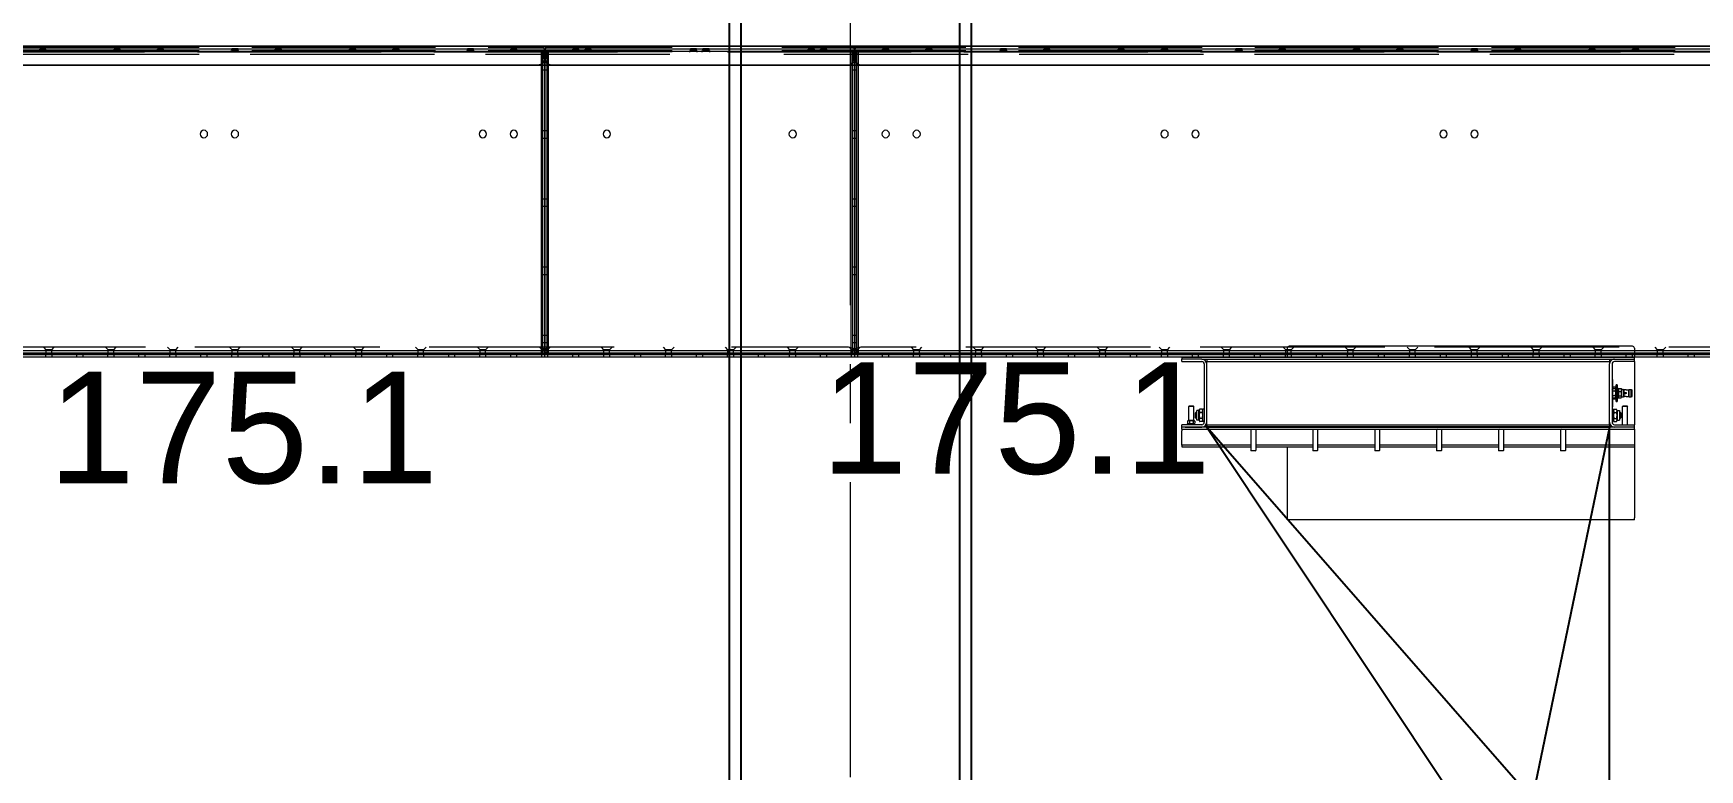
# Model space of a CAD drawing. Header units: millimetres. Extents: x 3220 to 226993, y 817 to 176024.
# Drawn here: x 81305 to 83993, y 42275 to 43464 of the extents above; entities that cross this region are included whole.
import ezdxf

# ---------------------------------------------------------------- set-up
doc = ezdxf.new("R2010")
doc.units = ezdxf.units.MM
doc.linetypes.add('AXES', pattern=[50.8, 31.75, -6.35, 6.35, -6.35])
doc.linetypes.add('DASHED', pattern=[15, 7, -8])
doc.layers.add('Axe', color=1, linetype='AXES', lineweight=9)
doc.layers.add('Repère', color=76, linetype='Continuous')
for name, color, linetype, lineweight, true_color in [('Sichtbare Kanten(DIN)', 7, 'Continuous', 50, 0x3f3f3f), ('Sichtbare tangentiale Kanten(DIN)', 7, 'Continuous', 50, 0x3f3f3f), ('Verdeckte Kanten(DIN)', 7, 'DASHED', 35, 0x3f3f3f), ('Verdeckte tangentiale Kanten(DIN)', 7, 'DASHED', 35, 0x3f3f3f)]:
    doc.layers.add(name, color=color, linetype=linetype, lineweight=lineweight, true_color=true_color)
doc.styles.get("Standard").update_dxf_attribs({"font": 'arial.ttf'})

# ---------------------------------------------------------------- blocks, each defined once
blk = doc.blocks.new('section 9-7')
for points in [[(6195, 26000), (6195, 21020), (5805, 21020), (5805, 26000)], [(5824, 21020), (5824, 26000), (6176, 26000), (6176, 21020)]]:
    blk.add_lwpolyline(points, close=True)
at = {"layer": 'Axe', "ltscale": 15}
blk.add_line((6000, -500), (6000, 33046.2), dxfattribs=at)
blk = doc.blocks.new('TKF 300 2000 F')
at = {"layer": 'Sichtbare Kanten(DIN)', "color": 5, "lineweight": 0}
for p, q in [((-2000, 495), (-2000, 492)), ((-2000, 495), (-1999, 495)), ((-2000, 492), (-1999, 492)), ((-1999, 491.9), (-2000, 491.9)), ((-2000, 7.1), (-2000, 491.9)), ((-1999, 497), (-1999, 502)), ((-1999, 502), (-1999, 502)), ((-1, 502), (-1999, 502)), ((-1999, 497), (-1999, 493.3)), ((-1999, 481.1), (-1999, 493.3)), ((-1, 502), (-1, 497)), ((-1, 502), (-1, 502)), ((-1, 493.3), (-1, 497)), ((-1, 495), (0, 495)), ((-1, 493.3), (-1, 481.1)), ((-1, 492), (0, 492)), ((-1, 491.9), (0, 491.9)), ((0, 495), (0, 492)), ((0, 491.9), (0, 7.1)), ((-1999, 481.1), (-1999, 480.9)), ((-1997, 7.1), (-1997, 474.9)), ((-11, 471.1), (-1989, 471.1)), ((-1989, 470.9), (-11, 470.9)), ((-3, 474.9), (-3, 7.1)), ((-1, 480.9), (-1, 481.1)), ((-1997, 7.1), (-2000, 7.1)), ((-2000, 7.1), (-2000, 7)), ((-2000, 4), (-2000, 7)), ((0, 7), (-2000, 7)), ((-2000, 4), (0, 4)), ((-2000, 0), (-2000, 4)), ((0, 4), (-2000, 4)), ((-1994, 10), (-1997, 10)), ((-1994, 10), (-1994, 7)), ((-6, 10), (-3, 10)), ((-6, 7), (-6, 10)), ((-3, 7.1), (0, 7.1)), ((0, 7), (0, 7.1)), ((0, 4), (0, 7)), ((0, 0), (0, 4)), ((-2000, 0), (0, 0))]:
    blk.add_line(p, q, dxfattribs=at)
for centre in [(-1900, 360), (-1450, 360), (-1000, 360), (-550, 360), (-100, 360)]:
    blk.add_circle(centre, 6, dxfattribs=at)
for centre in [(-1950, 497.6), (-1760, 497.6), (-1570, 497.6), (-1380, 497.6), (-1190, 497.6), (-1000, 497.6), (-810, 497.6), (-620, 497.6), (-430, 497.6), (-240, 497.6), (-50, 497.6)]:
    blk.add_ellipse(centre, major_axis=(-5, 0), ratio=0.026186, dxfattribs=at)
for centre, major_axis, start_param, end_param in [((-1989, 481.1), (-10, 0), 0, 1.570796), ((-1989, 480.9), (-10, 0), 0, 1.570796), ((-11, 481.1), (10, 0), 4.712389, 6.283185), ((-11, 480.9), (10, 0), 4.712389, 6.283185)]:
    blk.add_ellipse(centre, major_axis=major_axis, ratio=0.996195, start_param=start_param, end_param=end_param, dxfattribs=at)
at = {"layer": 'Sichtbare tangentiale Kanten(DIN)', "color": 5, "lineweight": 0}
for p, q in [((-1999, 502), (-1, 502)), ((-1999, 497), (-1, 497)), ((-1999, 493.3), (-1, 493.3)), ((-1994, 472.3), (-1994, 10)), ((-1989, 470.9), (-1989, 471.1)), ((-11, 471.1), (-11, 470.9)), ((-6, 10), (-6, 472.3)), ((-1994, 10), (-6, 10))]:
    blk.add_line(p, q, dxfattribs=at)
at = {"layer": 'Verdeckte Kanten(DIN)', "color": 5, "lineweight": 0, "ltscale": 0.571309}
for p, q in [((-2000, 489), (-1997, 489)), ((-1994, 495), (-1994, 492)), ((-1956, 492), (-1956, 495)), ((-1944, 492), (-1944, 495)), ((-1766, 492), (-1766, 495)), ((-1754, 492), (-1754, 495)), ((-1576, 492), (-1576, 495)), ((-1564, 492), (-1564, 495)), ((-1386, 492), (-1386, 495)), ((-1374, 492), (-1374, 495)), ((-1196, 492), (-1196, 495)), ((-1184, 492), (-1184, 495)), ((-1006, 492), (-1006, 495)), ((-994, 492), (-994, 495)), ((-816, 492), (-816, 495)), ((-804, 492), (-804, 495)), ((-626, 492), (-626, 495)), ((-614, 492), (-614, 495)), ((-436, 492), (-436, 495)), ((-424, 492), (-424, 495)), ((-246, 492), (-246, 495)), ((-234, 492), (-234, 495)), ((-56, 492), (-56, 495)), ((-44, 492), (-44, 495)), ((-6, 492), (-6, 495)), ((-3, 489), (0, 489)), ((-1997, 475.5), (-2000, 475.5)), ((-1997, 463.5), (-2000, 463.5)), ((0, 475.5), (-3, 475.5)), ((0, 463.5), (-3, 463.5)), ((-1997, 365.5), (-2000, 365.5)), ((-1997, 353.5), (-2000, 353.5)), ((0, 365.5), (-3, 365.5)), ((0, 353.5), (-3, 353.5)), ((-1997, 255.5), (-2000, 255.5)), ((-1997, 243.5), (-2000, 243.5)), ((0, 255.5), (-3, 255.5)), ((0, 243.5), (-3, 243.5)), ((-1997, 145.5), (-2000, 145.5)), ((0, 145.5), (-3, 145.5)), ((-1997, 133.5), (-2000, 133.5)), ((0, 133.5), (-3, 133.5)), ((-1997, 35.5), (-2000, 35.5)), ((0, 35.5), (-3, 35.5)), ((-1997, 23.5), (-2000, 23.5)), ((-1997, 10), (-2000, 10)), ((-1994, 7), (-1994, 4)), ((-1956, 7), (-1956, 4)), ((-1944, 7), (-1944, 4)), ((-1856, 7), (-1856, 4)), ((-1844, 7), (-1844, 4)), ((-1756, 7), (-1756, 4)), ((-1744, 7), (-1744, 4)), ((-1656, 7), (-1656, 4)), ((-1644, 7), (-1644, 4)), ((-1556, 7), (-1556, 4)), ((-1544, 7), (-1544, 4)), ((-1456, 7), (-1456, 4)), ((-1444, 7), (-1444, 4)), ((-1356, 7), (-1356, 4)), ((-1344, 7), (-1344, 4)), ((-1256, 7), (-1256, 4)), ((-1244, 7), (-1244, 4)), ((-1156, 7), (-1156, 4)), ((-1144, 7), (-1144, 4)), ((-1056, 7), (-1056, 4)), ((-1044, 7), (-1044, 4)), ((-956, 7), (-956, 4)), ((-944, 7), (-944, 4)), ((-856, 7), (-856, 4)), ((-844, 7), (-844, 4)), ((-756, 7), (-756, 4)), ((-744, 7), (-744, 4)), ((-656, 7), (-656, 4)), ((-644, 7), (-644, 4)), ((-556, 7), (-556, 4)), ((-544, 7), (-544, 4)), ((-456, 7), (-456, 4)), ((-444, 7), (-444, 4)), ((-356, 7), (-356, 4)), ((-344, 7), (-344, 4)), ((-256, 7), (-256, 4)), ((-244, 7), (-244, 4)), ((-156, 7), (-156, 4)), ((-144, 7), (-144, 4)), ((-56, 7), (-56, 4)), ((-44, 7), (-44, 4)), ((-6, 7), (-6, 4)), ((0, 23.5), (-3, 23.5)), ((0, 10), (-3, 10))]:
    blk.add_line(p, q, dxfattribs=at)
at = {"layer": 'Verdeckte Kanten(DIN)', "color": 5, "lineweight": 0, "ltscale": 25.437323}
for p, q in [((-1, 500), (-1999, 500)), ((-1999, 492), (-1, 492))]:
    blk.add_line(p, q, dxfattribs=at)
at = {"layer": 'Verdeckte Kanten(DIN)', "color": 5, "lineweight": 0, "ltscale": 0.380839}
for p, q in [((-1997, 491.9), (-1999, 491.9)), ((-3, 491.9), (-1, 491.9))]:
    blk.add_line(p, q, dxfattribs=at)
at = {"layer": 'Verdeckte Kanten(DIN)', "color": 5, "lineweight": 0, "ltscale": 3.233633}
for p, q in [((-1997, 474.9), (-1997, 491.9)), ((-3, 491.9), (-3, 474.9))]:
    blk.add_line(p, q, dxfattribs=at)
at = {"layer": 'Verdeckte Kanten(DIN)', "color": 5, "lineweight": 0, "ltscale": 0.897467}
for p, q in [((-1994, 489), (-1997, 489)), ((-1994, 492), (-1994, 489)), ((-6, 489), (-6, 492)), ((-6, 489), (-3, 489))]:
    blk.add_line(p, q, dxfattribs=at)
at = {"layer": 'Verdeckte Kanten(DIN)', "color": 5, "lineweight": 0, "ltscale": 0.38097}
for p, q in [((-1955, 495.6), (-1955, 497.6)), ((-1945, 495.6), (-1945, 497.6)), ((-1765, 495.6), (-1765, 497.6)), ((-1755, 495.6), (-1755, 497.6)), ((-1575, 495.6), (-1575, 497.6)), ((-1565, 495.6), (-1565, 497.6)), ((-1385, 495.6), (-1385, 497.6)), ((-1375, 495.6), (-1375, 497.6)), ((-1195, 495.6), (-1195, 497.6)), ((-1185, 495.6), (-1185, 497.6)), ((-1005, 495.6), (-1005, 497.6)), ((-995, 495.6), (-995, 497.6)), ((-815, 495.6), (-815, 497.6)), ((-805, 495.6), (-805, 497.6)), ((-625, 495.6), (-625, 497.6)), ((-615, 495.6), (-615, 497.6)), ((-435, 495.6), (-435, 497.6)), ((-425, 495.6), (-425, 497.6)), ((-245, 495.6), (-245, 497.6)), ((-235, 495.6), (-235, 497.6)), ((-55, 495.6), (-55, 497.6)), ((-45, 495.6), (-45, 497.6))]:
    blk.add_line(p, q, dxfattribs=at)
at = {"layer": 'Verdeckte Kanten(DIN)', "color": 5, "lineweight": 0, "ltscale": 1.971787}
for p, q in [((-2000, 13.3), (-1990, 16)), ((-10, 16), (0, 13.3))]:
    blk.add_line(p, q, dxfattribs=at)
at = {"layer": 'Verdeckte Kanten(DIN)', "color": 5, "lineweight": 0, "ltscale": 25.208158}
blk.add_line((-1990, 16), (-10, 16), dxfattribs=at)
at = {"layer": 'Verdeckte Kanten(DIN)', "color": 5, "lineweight": 0, "ltscale": 0.761779}
for p, q in [((-1955, 0), (-1955, 4)), ((-1945, 0), (-1945, 4)), ((-1905, 0), (-1905, 4)), ((-1895, 0), (-1895, 4)), ((-1855, 0), (-1855, 4)), ((-1845, 0), (-1845, 4)), ((-1755, 0), (-1755, 4)), ((-1745, 0), (-1745, 4)), ((-1705, 0), (-1705, 4)), ((-1695, 0), (-1695, 4)), ((-1655, 0), (-1655, 4)), ((-1645, 0), (-1645, 4)), ((-1555, 0), (-1555, 4)), ((-1545, 0), (-1545, 4)), ((-1505, 0), (-1505, 4)), ((-1495, 0), (-1495, 4)), ((-1455, 0), (-1455, 4)), ((-1445, 0), (-1445, 4)), ((-1355, 0), (-1355, 4)), ((-1345, 0), (-1345, 4)), ((-1305, 0), (-1305, 4)), ((-1295, 0), (-1295, 4)), ((-1255, 0), (-1255, 4)), ((-1245, 0), (-1245, 4)), ((-1155, 0), (-1155, 4)), ((-1145, 0), (-1145, 4)), ((-1105, 0), (-1105, 4)), ((-1095, 0), (-1095, 4)), ((-1055, 0), (-1055, 4)), ((-1045, 0), (-1045, 4)), ((-955, 0), (-955, 4)), ((-945, 0), (-945, 4)), ((-905, 0), (-905, 4)), ((-895, 0), (-895, 4)), ((-855, 0), (-855, 4)), ((-845, 0), (-845, 4)), ((-755, 0), (-755, 4)), ((-745, 0), (-745, 4)), ((-705, 0), (-705, 4)), ((-695, 0), (-695, 4)), ((-655, 0), (-655, 4)), ((-645, 0), (-645, 4)), ((-555, 0), (-555, 4)), ((-545, 0), (-545, 4)), ((-505, 0), (-505, 4)), ((-495, 0), (-495, 4)), ((-455, 0), (-455, 4)), ((-445, 0), (-445, 4)), ((-355, 0), (-355, 4)), ((-345, 0), (-345, 4)), ((-305, 0), (-305, 4)), ((-295, 0), (-295, 4)), ((-255, 0), (-255, 4)), ((-245, 0), (-245, 4)), ((-155, 0), (-155, 4)), ((-145, 0), (-145, 4)), ((-105, 0), (-105, 4)), ((-95, 0), (-95, 4)), ((-55, 0), (-55, 4)), ((-45, 0), (-45, 4))]:
    blk.add_line(p, q, dxfattribs=at)
at = {"layer": 'Verdeckte Kanten(DIN)', "color": 5, "lineweight": 0, "ltscale": 1.104296}
for p, q in [((-1904.5, 11.9), (-1908.6, 16)), ((-1895.5, 11.9), (-1891.4, 16)), ((-1704.5, 11.9), (-1708.6, 16)), ((-1695.5, 11.9), (-1691.4, 16)), ((-1504.5, 11.9), (-1508.6, 16)), ((-1495.5, 11.9), (-1491.4, 16)), ((-1304.5, 11.9), (-1308.6, 16)), ((-1295.5, 11.9), (-1291.4, 16)), ((-1104.5, 11.9), (-1108.6, 16)), ((-1095.5, 11.9), (-1091.4, 16)), ((-904.5, 11.9), (-908.6, 16)), ((-895.5, 11.9), (-891.4, 16)), ((-704.5, 11.9), (-708.6, 16)), ((-695.5, 11.9), (-691.4, 16)), ((-504.5, 11.9), (-508.6, 16)), ((-495.5, 11.9), (-491.4, 16)), ((-304.5, 11.9), (-308.6, 16)), ((-295.5, 11.9), (-291.4, 16)), ((-104.5, 11.9), (-108.6, 16)), ((-95.5, 11.9), (-91.4, 16))]:
    blk.add_line(p, q, dxfattribs=at)
at = {"layer": 'Verdeckte Kanten(DIN)', "color": 5, "lineweight": 0, "ltscale": 2.692601}
for p, q in [((-1904.5, 11.9), (-1895.5, 11.9)), ((-1704.5, 11.9), (-1695.5, 11.9)), ((-1504.5, 11.9), (-1495.5, 11.9)), ((-1304.5, 11.9), (-1295.5, 11.9)), ((-1104.5, 11.9), (-1095.5, 11.9)), ((-904.5, 11.9), (-895.5, 11.9)), ((-704.5, 11.9), (-695.5, 11.9)), ((-504.5, 11.9), (-495.5, 11.9)), ((-304.5, 11.9), (-295.5, 11.9)), ((-104.5, 11.9), (-95.5, 11.9))]:
    blk.add_line(p, q, dxfattribs=at)
at = {"layer": 'Verdeckte Kanten(DIN)', "color": 5, "lineweight": 0, "ltscale": 1.50461}
for p, q in [((-1904.5, 4), (-1904.5, 11.9)), ((-1895.5, 4), (-1895.5, 11.9)), ((-1704.5, 4), (-1704.5, 11.9)), ((-1695.5, 4), (-1695.5, 11.9)), ((-1504.5, 4), (-1504.5, 11.9)), ((-1495.5, 4), (-1495.5, 11.9)), ((-1304.5, 4), (-1304.5, 11.9)), ((-1295.5, 4), (-1295.5, 11.9)), ((-1104.5, 4), (-1104.5, 11.9)), ((-1095.5, 4), (-1095.5, 11.9)), ((-904.5, 4), (-904.5, 11.9)), ((-895.5, 4), (-895.5, 11.9)), ((-704.5, 4), (-704.5, 11.9)), ((-695.5, 4), (-695.5, 11.9)), ((-504.5, 4), (-504.5, 11.9)), ((-495.5, 4), (-495.5, 11.9)), ((-304.5, 4), (-304.5, 11.9)), ((-295.5, 4), (-295.5, 11.9)), ((-104.5, 4), (-104.5, 11.9)), ((-95.5, 4), (-95.5, 11.9))]:
    blk.add_line(p, q, dxfattribs=at)
at = {"layer": 'Verdeckte Kanten(DIN)', "color": 5, "lineweight": 0, "ltscale": 5.984706}
for centre in [(-1950, 495.6), (-1760, 495.6), (-1570, 495.6), (-1380, 495.6), (-1190, 495.6), (-1000, 495.6), (-810, 495.6), (-620, 495.6), (-430, 495.6), (-240, 495.6), (-50, 495.6)]:
    blk.add_ellipse(centre, major_axis=(5, 0), ratio=0.026186, dxfattribs=at)
at = {"layer": 'Verdeckte tangentiale Kanten(DIN)', "color": 5, "lineweight": 0, "ltscale": 25.437323}
for p, q in [((-1, 500), (-1999, 500)), ((-1, 495), (-1999, 495)), ((-1, 493.2), (-1999, 493.2))]:
    blk.add_line(p, q, dxfattribs=at)
at = {"layer": 'Verdeckte tangentiale Kanten(DIN)', "color": 5, "lineweight": 0, "ltscale": 3.18604}
for p, q in [((-1994, 489), (-1994, 472.3)), ((-6, 472.3), (-6, 489))]:
    blk.add_line(p, q, dxfattribs=at)
at = {"layer": 'Verdeckte tangentiale Kanten(DIN)', "color": 5, "lineweight": 0, "ltscale": 25.310009}
blk.add_line((-6, 489), (-1994, 489), dxfattribs=at)
blk = doc.blocks.new('175')
for p in [(-5022, -502), (-3022, -502)]:
    blk.add_blockref('TKF 300 2000 F', p)
blk = doc.blocks.new('300x650 for TKF 300 R')
at = {"layer": 'Sichtbare Kanten(DIN)', "color": 6, "lineweight": 0}
for p, q in [((-365, 146.5), (195, 146.5)), ((-365, 146.5), (-365, 143.5)), ((-365, 29), (-365, 143.5)), ((195, 146.5), (195, 143.5)), ((195, 29), (195, 143.5)), ((-365, 26), (-365, 29)), ((-254, 29), (-365, 29)), ((-253.2, 35.2), (-254, 34.5)), ((-246, 34.5), (-254, 34.5)), ((-254, 1), (-254, 34.5)), ((-253.2, 35.2), (-246.8, 35.2)), ((-246.8, 35.2), (-246, 34.5)), ((-246, 1), (-246, 34.5)), ((-154, 29), (-246, 29)), ((-153.2, 35.2), (-154, 34.5)), ((-146, 34.5), (-154, 34.5)), ((-154, 1), (-154, 34.5)), ((-153.2, 35.2), (-146.8, 35.2)), ((-146.8, 35.2), (-146, 34.5)), ((-146, 1), (-146, 34.5)), ((-54, 29), (-146, 29)), ((-53.2, 35.2), (-54, 34.5)), ((-46, 34.5), (-54, 34.5)), ((-54, 1), (-54, 34.5)), ((-53.2, 35.2), (-46.8, 35.2)), ((-46.8, 35.2), (-46, 34.5)), ((-46, 1), (-46, 34.5)), ((46, 29), (-46, 29)), ((46.8, 35.2), (46, 34.5)), ((54, 34.5), (46, 34.5)), ((46, 1), (46, 34.5)), ((46.8, 35.2), (53.2, 35.2)), ((53.2, 35.2), (54, 34.5)), ((54, 1), (54, 34.5)), ((146, 29), (54, 29)), ((146.8, 35.2), (146, 34.5)), ((154, 34.5), (146, 34.5)), ((146, 1), (146, 34.5)), ((146.8, 35.2), (153.2, 35.2)), ((153.2, 35.2), (154, 34.5)), ((154, 1), (154, 34.5)), ((246, 29), (154, 29)), ((246.8, 35.2), (246, 34.5)), ((254, 34.5), (246, 34.5)), ((246, 1), (246, 34.5)), ((246.8, 35.2), (253.2, 35.2)), ((253.2, 35.2), (254, 34.5)), ((254, 1), (254, 34.5)), ((365, 29), (254, 29)), ((365, 26), (365, 29)), ((-365, 3), (-365, 26)), ((-365, 26), (-254, 26)), ((-365, 0), (-365, 3)), ((-365, 0), (-365, -3)), ((365, 0), (-365, 0)), ((-254, 1), (-246, 1)), ((-253.2, 0.2), (-254, 1)), ((-246.8, 0.2), (-253.2, 0.2)), ((-246.8, 0.2), (-246, 1)), ((-246, 26), (-154, 26)), ((-154, 1), (-146, 1)), ((-153.2, 0.2), (-154, 1)), ((-146.8, 0.2), (-153.2, 0.2)), ((-146.8, 0.2), (-146, 1)), ((-146, 26), (-54, 26)), ((-54, 1), (-46, 1)), ((-53.2, 0.2), (-54, 1)), ((-46.8, 0.2), (-53.2, 0.2)), ((-46.8, 0.2), (-46, 1)), ((-46, 26), (46, 26)), ((46, 1), (54, 1)), ((46.8, 0.2), (46, 1)), ((53.2, 0.2), (46.8, 0.2)), ((53.2, 0.2), (54, 1)), ((54, 26), (146, 26)), ((146, 1), (154, 1)), ((146.8, 0.2), (146, 1)), ((153.2, 0.2), (146.8, 0.2)), ((153.2, 0.2), (154, 1)), ((154, 26), (246, 26)), ((246, 1), (254, 1)), ((246.8, 0.2), (246, 1)), ((253.2, 0.2), (246.8, 0.2)), ((253.2, 0.2), (254, 1)), ((254, 26), (365, 26)), ((365, 26), (365, 3)), ((365, 0), (365, 3)), ((365, 0), (365, -3)), ((-365, -3), (-365, -7)), ((-365, -3), (365, -3)), ((-360, -7), (-365, -7)), ((-365, -109), (-365, -7)), ((-360, -3), (-333, -3)), ((-333, -7), (-360, -7)), ((-354, -7), (-354, -36.5)), ((-346, -7), (-346, -36.5)), ((-343, -17.9), (-342.1, -17)), ((-343, -26.1), (-343, -17.9)), ((-343, -26.1), (-342.1, -27)), ((-342.1, -17), (-342.1, -27)), ((-341, -17), (-342.1, -17)), ((-341, -29.8), (-341, -14.2)), ((-337.5, -14.2), (-341, -14.2)), ((-337.5, -14.2), (-336.3, -12.2)), ((-337.5, -29.8), (-337.5, -14.2)), ((-332.2, -12.2), (-336.3, -12.2)), ((-332.2, -17.1), (-336.3, -17.1)), ((-331, -14.2), (-332.2, -12.2)), ((-331, -32), (-331, -12)), ((-329, -12), (-331, -12)), ((-329, -105), (-329, -11)), ((-327.7, -5), (-325, -5)), ((-325, -7), (-325, -3)), ((325, -3), (-325, -3)), ((325, -7), (-325, -7)), ((-325, -7), (-325, -11)), ((-325, -11), (-325, -105)), ((325, -7), (325, -3)), ((325, -5), (327.7, -5)), ((325, -7), (325, -11)), ((325, -11), (325, -105)), ((329, -105), (329, -11)), ((329, -12), (331, -12)), ((331, -12), (331, -32)), ((331, -14.2), (332.2, -12.2)), ((332.2, -12.2), (336.3, -12.2)), ((332.2, -17.1), (336.3, -17.1)), ((360, -3), (333, -3)), ((333, -7), (360, -7)), ((337.5, -14.2), (336.3, -12.2)), ((337.5, -14.2), (337.5, -29.8)), ((337.5, -14.2), (341, -14.2)), ((341, -14.2), (341, -29.8)), ((341, -17), (342.1, -17)), ((342.1, -27), (342.1, -17)), ((343, -17.9), (342.1, -17)), ((343, -26.1), (342.1, -27)), ((343, -17.9), (343, -26.1)), ((344, -7), (344, -8.6)), ((356, -8.6), (344, -8.6)), ((345.6, -8.6), (344.2, -9.4)), ((344.2, -12.8), (344.2, -9.4)), ((345.6, -13.6), (344.2, -12.8)), ((345.6, -13.6), (354.4, -13.6)), ((346, -13.6), (346, -36.5)), ((347.1, -12.8), (347.1, -9.4)), ((352.9, -12.8), (352.9, -9.4)), ((354, -13.6), (354, -36.5)), ((354.4, -8.6), (355.8, -9.4)), ((354.4, -13.6), (355.8, -12.8)), ((355.8, -12.8), (355.8, -9.4)), ((356, -7), (356, -8.6)), ((360, -7), (365, -7)), ((365, -3), (365, -7)), ((-361.5, -52.7), (-361.5, -63.3)), ((-360.5, -52.7), (-361.5, -52.7)), ((-360.5, -52.6), (-359.9, -52)), ((-360.5, -52.6), (-360.5, -63.4)), ((-359.9, -52), (-359.9, -64)), ((-356.6, -52), (-359.9, -52)), ((-356.6, -52), (-356.6, -64)), ((-356, -52.6), (-356.6, -52)), ((-356, -52.6), (-356, -63.4)), ((-351.7, -52.7), (-356, -52.7)), ((-354, -36.5), (-346, -36.5)), ((-353.2, -37.2), (-354, -36.5)), ((-346.8, -37.2), (-353.2, -37.2)), ((-348.5, -52.7), (-349.2, -52.7)), ((-348.5, -52.7), (-347.7, -52)), ((-348.5, -52.7), (-348.5, -63.2)), ((-347.7, -52), (-347.7, -64)), ((-344.4, -52), (-347.7, -52)), ((-346.8, -37.2), (-346, -36.5)), ((-344.4, -51.5), (-344.1, -51)), ((-344.4, -51.5), (-344.4, -52)), ((-344.4, -52), (-344.4, -57.1)), ((-339.7, -50.6), (-343.8, -50.6)), ((-339.7, -53.4), (-343.8, -53.4)), ((-341, -27), (-342.1, -27)), ((-337.5, -29.8), (-341, -29.8)), ((-339.7, -50.6), (-339.7, -53.4)), ((-339.1, -52), (-339.7, -52)), ((-339.7, -52.3), (-339.1, -52.3)), ((-339.7, -53.4), (-339.7, -60.8)), ((-339.1, -66), (-339.1, -50)), ((-337.5, -50), (-339.1, -50)), ((-337.5, -29.8), (-336.3, -31.8)), ((-337.5, -49.5), (-337.5, -44.5)), ((-335.5, -44.5), (-337.5, -44.5)), ((-337.5, -49.5), (-337.5, -66.5)), ((-332.2, -26.9), (-336.3, -26.9)), ((-332.2, -31.8), (-336.3, -31.8)), ((-335.5, -44.5), (-335.5, -49.5)), ((-335.5, -49.5), (-335.5, -66.5)), ((-335.5, -52.3), (-334.4, -50.5)), ((-335.3, -52), (-335.5, -52)), ((-334.5, -49.5), (-334.1, -48.2)), ((-334.5, -50.6), (-334.5, -49.5)), ((-330.1, -50.5), (-334.4, -50.5)), ((-334.1, -48.2), (-330.9, -48.2)), ((-331, -29.8), (-332.2, -31.8)), ((-329, -32), (-331, -32)), ((-330.5, -49.5), (-330.9, -48.2)), ((-330.5, -36), (-330.5, -50.5)), ((-329, -36), (-330.5, -36)), ((-329, -52.3), (-330.1, -50.5)), ((329, -32), (331, -32)), ((331, -29.8), (332.2, -31.8)), ((332.2, -26.9), (336.3, -26.9)), ((332.2, -31.8), (336.3, -31.8)), ((337.5, -29.8), (336.3, -31.8)), ((337.5, -29.8), (341, -29.8)), ((341, -27), (342.1, -27)), ((346, -36.5), (354, -36.5)), ((346.8, -37.2), (346, -36.5)), ((353.2, -37.2), (346.8, -37.2)), ((353.2, -37.2), (354, -36.5)), ((-360.5, -63.3), (-361.5, -63.3)), ((-360.5, -63.4), (-359.9, -64)), ((-356.6, -64), (-359.9, -64)), ((-356, -63.4), (-356.6, -64)), ((-351.7, -63.2), (-356, -63.2)), ((-348.5, -63.2), (-349.2, -63.2)), ((-348.5, -63.2), (-347.7, -64)), ((-344.4, -64), (-347.7, -64)), ((-344.4, -57.1), (-344.4, -63.1)), ((-344.4, -63.1), (-344.4, -64.5)), ((-344.4, -64.5), (-344.1, -65)), ((-339.7, -60.8), (-343.8, -60.8)), ((-339.7, -65.4), (-343.8, -65.4)), ((-339.7, -60.8), (-339.7, -65.4)), ((-339.7, -63.7), (-339.1, -63.7)), ((-339.1, -64), (-339.7, -64)), ((-337.5, -66), (-339.1, -66)), ((-337.5, -71.5), (-337.5, -66.5)), ((-337.5, -71.5), (-335.5, -71.5)), ((-335.5, -63.6), (-334.4, -65.5)), ((-335.3, -64), (-335.5, -64)), ((-335.5, -66.5), (-335.5, -71.5)), ((-334.5, -66.5), (-334.5, -65.4)), ((-334.5, -66.5), (-334.1, -67.8)), ((-330.1, -54.2), (-334.4, -54.2)), ((-330.1, -61.8), (-334.4, -61.8)), ((-330.1, -65.5), (-334.4, -65.5)), ((-334.1, -67.8), (-330.9, -67.8)), ((-330.5, -66.5), (-330.9, -67.8)), ((-330.5, -65.5), (-330.5, -80)), ((-329, -80), (-330.5, -80)), ((-329, -63.6), (-330.1, -65.5)), ((-325, -109), (-325, -105)), ((325, -105), (325, -109)), ((-365, -109), (-360, -109)), ((-365, -109), (-365, -113)), ((-360, -113), (-365, -113)), ((-365, -113), (-365, -116)), ((-360, -116), (-365, -116)), ((-365, -130.5), (-365, -116)), ((-362, -133.5), (192, -133.5)), ((-360, -109), (-333, -109)), ((-333, -113), (-360, -113)), ((360, -116), (-360, -116)), ((-325, -113), (-333, -113)), ((-325, -113), (-325, -109)), ((325, -109), (-325, -109)), ((325, -113), (-325, -113)), ((195, -130.5), (195, -116)), ((325, -113), (325, -109)), ((333, -113), (325, -113)), ((360, -109), (333, -109)), ((333, -113), (360, -113)), ((365, -109), (360, -109)), ((360, -113), (365, -113)), ((365, -116), (360, -116)), ((365, -109), (365, -113)), ((365, -116), (365, -113))]:
    blk.add_line(p, q, dxfattribs=at)
for centre, radius, start, end in [((-333, -11), 8, 0, 90), ((-333, -11), 4, 0, 90), ((333, -11), 8, 90, 180), ((333, -11), 4, 90, 180), ((-333, -105), 8, 270, 0), ((-333, -105), 4, 270, 0), ((333, -105), 8, 180, 270), ((333, -105), 4, 180, 270), ((-362, -130.5), 3, 180, 270), ((192, -130.5), 3, 270, 0)]:
    blk.add_arc(centre, radius, start, end, dxfattribs=at)
for points, weights in [([(-336.3, -12.2), (-337.8, -14.6), (-336.3, -17.1)], [1, 1.15470053838, 1]), ([(-336.3, -17.1), (-337.8, -22), (-336.3, -26.9)], [1, 1.15470053838, 1]), ([(-332.2, -17.1), (-330.7, -14.6), (-332.2, -12.2)], [1, 1.15470053838, 1]), ([(-332.2, -26.9), (-330.7, -22), (-332.2, -17.1)], [1, 1.15470053838, 1]), ([(332.2, -12.2), (330.7, -14.6), (332.2, -17.1)], [1, 1.15470053838, 1]), ([(332.2, -17.1), (330.7, -22), (332.2, -26.9)], [1, 1.15470053838, 1]), ([(336.3, -17.1), (337.8, -14.6), (336.3, -12.2)], [1, 1.15470053838, 1]), ([(336.3, -26.9), (337.8, -22), (336.3, -17.1)], [1, 1.15470053838, 1]), ([(347.1, -9.4), (345.7, -8.6), (344.2, -9.4)], [1, 1.15470053838, 1]), ([(344.2, -12.8), (345.7, -13.6), (347.1, -12.8)], [1, 1.15470053838, 1]), ([(352.9, -9.4), (350, -8.6), (347.1, -9.4)], [1, 1.15470053838, 1]), ([(347.1, -12.8), (350, -13.6), (352.9, -12.8)], [1, 1.15470053838, 1]), ([(355.8, -9.4), (354.3, -8.6), (352.9, -9.4)], [1, 1.15470053838, 1]), ([(352.9, -12.8), (354.3, -13.6), (355.8, -12.8)], [1, 1.15470053838, 1]), ([(-343.8, -50.6), (-344.4, -51.3), (-344.4, -52)], [1, 1.0379548493, 1]), ([(-344.4, -52), (-344.4, -52.6), (-343.8, -53.4)], [1, 1.0379548493, 1]), ([(-343.8, -53.4), (-344.4, -55.4), (-344.4, -57.1)], [1, 1.0379548493, 1]), ([(-336.3, -26.9), (-337.8, -29.4), (-336.3, -31.8)], [1, 1.15470053838, 1]), ([(-334.4, -50.5), (-335.5, -52.4), (-334.4, -54.2)], [1, 1.15470053838, 1]), ([(-334.5, -50.6), (-334.5, -49.5), (-334.1, -48.2)], [1.00080034477, 1.0457013097, 1.01550081983]), ([(-332.2, -31.8), (-330.7, -29.4), (-332.2, -26.9)], [1, 1.15470053838, 1]), ([(-330.9, -48.2), (-330.5, -49.4), (-330.5, -50.5)], [1.01550081983, 1.04411788199, 1.00530225668]), ([(-330.1, -54.2), (-329, -52.4), (-330.1, -50.5)], [1, 1.15470053838, 1]), ([(332.2, -26.9), (330.7, -29.4), (332.2, -31.8)], [1, 1.15470053838, 1]), ([(336.3, -31.8), (337.8, -29.4), (336.3, -26.9)], [1, 1.15470053838, 1]), ([(-344.4, -57.1), (-344.4, -58.8), (-343.8, -60.8)], [1, 1.0379548493, 1]), ([(-343.8, -60.8), (-344.4, -62), (-344.4, -63.1)], [1, 1.0379548493, 1]), ([(-344.4, -63.1), (-344.4, -64.2), (-343.8, -65.4)], [1, 1.0379548493, 1]), ([(-343.8, -65.4), (-344, -65.2), (-344.1, -65)], [1, 1.01070966259, 1.0153754665]), ([(-334.4, -54.2), (-335.5, -58), (-334.4, -61.8)], [1, 1.15470053838, 1]), ([(-334.4, -61.8), (-335.5, -63.6), (-334.4, -65.5)], [1, 1.15470053838, 1]), ([(-334.1, -67.8), (-334.5, -66.5), (-334.5, -65.4)], [1.01550081983, 1.0457013097, 1.00080034477]), ([(-330.5, -65.5), (-330.5, -66.6), (-330.9, -67.8)], [1.00530225668, 1.04411788199, 1.01550081983]), ([(-330.1, -61.8), (-329, -58), (-330.1, -54.2)], [1, 1.15470053838, 1]), ([(-330.1, -65.5), (-329, -63.6), (-330.1, -61.8)], [1, 1.15470053838, 1])]:
    blk.add_rational_spline(points, weights, degree=2, dxfattribs=at)
for points, knots in [([(-349.2, -52.7), (-349.2, -52.7), (-349.3, -52.8), (-349.4, -52.8), (-349.5, -52.8), (-349.7, -52.8), (-349.9, -52.9), (-350.2, -52.9), (-350.3, -52.9), (-350.5, -52.9), (-350.7, -52.9), (-350.8, -52.9), (-351.1, -52.9), (-351.3, -52.8), (-351.5, -52.8), (-351.6, -52.8), (-351.7, -52.8), (-351.7, -52.7), (-351.7, -52.7)], [5.673838, 5.673838, 5.673838, 5.673838, 6.14663, 6.14663, 6.619423, 6.619423, 7.09227, 7.09227, 7.565117, 7.565117, 7.565117, 8.037964, 8.037964, 8.510811, 8.510811, 8.983603, 8.983603, 9.456396, 9.456396, 9.456396, 9.456396]), ([(-351.7, -58), (-351.7, -57.8), (-351.7, -57.7), (-351.6, -57.4), (-351.5, -57.2), (-351.3, -57), (-351.1, -56.9), (-350.8, -56.8), (-350.7, -56.7), (-350.3, -56.7), (-350.2, -56.8), (-349.9, -56.9), (-349.7, -57), (-349.5, -57.2), (-349.4, -57.4), (-349.3, -57.7), (-349.2, -57.8), (-349.2, -58)], [1.891279, 1.891279, 1.891279, 1.891279, 2.364072, 2.364072, 2.836865, 2.836865, 3.309712, 3.309712, 3.782558, 3.782558, 4.255405, 4.255405, 4.728252, 4.728252, 5.201045, 5.201045, 5.673838, 5.673838, 5.673838, 5.673838]), ([(-349.2, -58), (-349.2, -58.2), (-349.3, -58.3), (-349.4, -58.6), (-349.5, -58.8), (-349.7, -59), (-349.9, -59.1), (-350.2, -59.2), (-350.3, -59.2), (-350.5, -59.2), (-350.7, -59.2), (-350.8, -59.2), (-351.1, -59.1), (-351.3, -59), (-351.5, -58.8), (-351.6, -58.6), (-351.7, -58.3), (-351.7, -58.2), (-351.7, -58)], [5.673838, 5.673838, 5.673838, 5.673838, 6.14663, 6.14663, 6.619423, 6.619423, 7.09227, 7.09227, 7.565117, 7.565117, 7.565117, 8.037964, 8.037964, 8.510811, 8.510811, 8.983603, 8.983603, 9.456396, 9.456396, 9.456396, 9.456396]), ([(-351.7, -63.2), (-351.7, -63.2), (-351.7, -63.2), (-351.6, -63.2), (-351.5, -63.2), (-351.3, -63.2), (-351.1, -63.1), (-350.8, -63.1), (-350.7, -63.1), (-350.3, -63.1), (-350.2, -63.1), (-349.9, -63.1), (-349.7, -63.2), (-349.5, -63.2), (-349.4, -63.2), (-349.3, -63.2), (-349.2, -63.2), (-349.2, -63.2)], [1.891279, 1.891279, 1.891279, 1.891279, 2.364072, 2.364072, 2.836865, 2.836865, 3.309712, 3.309712, 3.782558, 3.782558, 4.255405, 4.255405, 4.728252, 4.728252, 5.201045, 5.201045, 5.673838, 5.673838, 5.673838, 5.673838])]:
    blk.add_open_spline(points, degree=3, knots=knots, dxfattribs=at)
blk = doc.blocks.new('126.1')
at = {"lineweight": 0, "rotation": 180}
blk.add_blockref('300x650 for TKF 300 R', (0, -116), dxfattribs=at)
blk = doc.blocks.new('154.1 L')
blk.add_blockref('126.1', (367.2, -4.8, 0))
blk = doc.blocks.new('175.1 L')
blk.add_blockref('154.1 L', (-2.2, 4.8, 0))
blk = doc.blocks.new('174')
at = {"layer": 'Sichtbare Kanten(DIN)', "color": 30, "lineweight": 0}
for p, q in [((-5023, 0), (-7021, 0)), ((-5023, 0), (-5023, -5)), ((-5023, 0), (-5023, 0)), ((-5021, -5), (-5021, 0)), ((-5021, 0), (-5021, 0)), ((-3023, 0), (-5021, 0)), ((-5023, -8.7), (-5023, -5)), ((-5023, -7), (-5022, -7)), ((-5023, -8.7), (-5023, -21)), ((-5023, -10), (-5022, -10)), ((-5023, -10.1), (-5022, -10.1)), ((-5023, -21.1), (-5023, -21)), ((-5022, -7), (-5022, -10)), ((-5022, -7), (-5022, -10)), ((-5022, -7), (-5021, -7)), ((-5022, -10), (-5021, -10)), ((-5022, -10.1), (-5022, -494.9)), ((-5021, -10.1), (-5022, -10.1)), ((-5022, -494.9), (-5022, -10.1)), ((-5021, -5), (-5021, -8.7)), ((-5021, -21), (-5021, -8.7)), ((-5021, -21), (-5021, -21.1)), ((-5033, -30.9), (-7011, -30.9)), ((-7011, -31.1), (-5033, -31.1)), ((-5025, -27.1), (-5025, -494.9)), ((-5019, -494.9), (-5019, -27.1)), ((-3033, -30.9), (-5011, -30.9)), ((-5011, -31.1), (-3033, -31.1)), ((-5022, -495), (-7022, -495)), ((-7022, -498), (-5022, -498)), ((-5022, -498), (-7022, -498)), ((-7022, -502), (-5022, -502)), ((-5028, -492), (-5025, -492)), ((-5028, -495), (-5028, -492)), ((-5025, -494.9), (-5022, -494.9)), ((-5022, -495), (-5022, -494.9)), ((-5019, -494.9), (-5022, -494.9)), ((-5022, -494.9), (-5022, -495)), ((-5022, -498), (-5022, -495)), ((-5022, -498), (-5022, -495)), ((-3022, -495), (-5022, -495)), ((-5022, -502), (-5022, -498)), ((-5022, -498), (-3022, -498)), ((-5022, -502), (-5022, -498)), ((-3022, -498), (-5022, -498)), ((-5022, -502), (-3022, -502)), ((-5016, -492), (-5019, -492)), ((-5016, -492), (-5016, -495))]:
    blk.add_line(p, q, dxfattribs=at)
for centre in [(-6022, -142), (-5572, -142), (-5122, -142), (-4922, -142), (-4472, -142), (-4022, -142)]:
    blk.add_circle(centre, 6, dxfattribs=at)
for centre in [(-6212, -4.4), (-6022, -4.4), (-5832, -4.4), (-5642, -4.4), (-5452, -4.4), (-5262, -4.4), (-5072, -4.4), (-4972, -4.4), (-4782, -4.4), (-4592, -4.4), (-4402, -4.4), (-4212, -4.4), (-4022, -4.4), (-3832, -4.4)]:
    blk.add_ellipse(centre, major_axis=(-5, 0), ratio=0.026186, dxfattribs=at)
for centre, major_axis, start_param, end_param in [((-5033, -21), (10, 0), 4.712389, 6.283185), ((-5033, -21.1), (10, 0), 4.712389, 6.283185), ((-5011, -21), (-10, 0), 0, 1.570796), ((-5011, -21.1), (-10, 0), 0, 1.570796)]:
    blk.add_ellipse(centre, major_axis=major_axis, ratio=0.996195, start_param=start_param, end_param=end_param, dxfattribs=at)
at = {"layer": 'Sichtbare tangentiale Kanten(DIN)', "color": 30, "lineweight": 0}
for p, q in [((-7021, 0), (-5023, 0)), ((-5021, 0), (-3023, 0)), ((-7021, -5), (-5023, -5)), ((-7021, -8.7), (-5023, -8.7)), ((-5021, -5), (-3023, -5)), ((-5021, -8.7), (-3023, -8.7)), ((-5033, -30.9), (-5033, -31.1)), ((-5028, -492), (-5028, -29.8)), ((-5016, -29.8), (-5016, -492)), ((-5011, -31.1), (-5011, -30.9)), ((-7016, -492), (-5028, -492)), ((-5016, -492), (-3028, -492))]:
    blk.add_line(p, q, dxfattribs=at)
at = {"layer": 'Verdeckte Kanten(DIN)', "color": 30, "lineweight": 0, "ltscale": 25.437323}
for p, q in [((-5023, -2), (-7021, -2)), ((-7021, -10), (-5023, -10)), ((-3023, -2), (-5021, -2)), ((-5021, -10), (-3023, -10))]:
    blk.add_line(p, q, dxfattribs=at)
at = {"layer": 'Verdeckte Kanten(DIN)', "color": 30, "lineweight": 0, "ltscale": 0.571309}
for p, q in [((-6218, -10), (-6218, -7)), ((-6206, -10), (-6206, -7)), ((-6028, -10), (-6028, -7)), ((-6016, -10), (-6016, -7)), ((-5838, -10), (-5838, -7)), ((-5826, -10), (-5826, -7)), ((-5648, -10), (-5648, -7)), ((-5636, -10), (-5636, -7)), ((-5458, -10), (-5458, -7)), ((-5446, -10), (-5446, -7)), ((-5268, -10), (-5268, -7)), ((-5256, -10), (-5256, -7)), ((-5078, -10), (-5078, -7)), ((-5066, -10), (-5066, -7)), ((-5028, -10), (-5028, -7)), ((-5025, -13), (-5022, -13)), ((-5022, -26.5), (-5025, -26.5)), ((-5022, -13), (-5019, -13)), ((-5019, -26.5), (-5022, -26.5)), ((-5016, -7), (-5016, -10)), ((-4978, -10), (-4978, -7)), ((-4966, -10), (-4966, -7)), ((-4788, -10), (-4788, -7)), ((-4776, -10), (-4776, -7)), ((-4598, -10), (-4598, -7)), ((-4586, -10), (-4586, -7)), ((-4408, -10), (-4408, -7)), ((-4396, -10), (-4396, -7)), ((-4218, -10), (-4218, -7)), ((-4206, -10), (-4206, -7)), ((-4028, -10), (-4028, -7)), ((-4016, -10), (-4016, -7)), ((-3838, -10), (-3838, -7)), ((-3826, -10), (-3826, -7)), ((-5022, -38.5), (-5025, -38.5)), ((-5019, -38.5), (-5022, -38.5)), ((-5022, -136.5), (-5025, -136.5)), ((-5022, -148.5), (-5025, -148.5)), ((-5019, -136.5), (-5022, -136.5)), ((-5019, -148.5), (-5022, -148.5)), ((-5022, -246.5), (-5025, -246.5)), ((-5022, -258.5), (-5025, -258.5)), ((-5019, -246.5), (-5022, -246.5)), ((-5019, -258.5), (-5022, -258.5)), ((-5022, -356.5), (-5025, -356.5)), ((-5022, -368.5), (-5025, -368.5)), ((-5019, -356.5), (-5022, -356.5)), ((-5019, -368.5), (-5022, -368.5)), ((-5022, -466.5), (-5025, -466.5)), ((-5022, -478.5), (-5025, -478.5)), ((-5019, -466.5), (-5022, -466.5)), ((-5019, -478.5), (-5022, -478.5)), ((-6378, -495), (-6378, -498)), ((-6366, -495), (-6366, -498)), ((-6278, -495), (-6278, -498)), ((-6266, -495), (-6266, -498)), ((-6178, -495), (-6178, -498)), ((-6166, -495), (-6166, -498)), ((-6078, -495), (-6078, -498)), ((-6066, -495), (-6066, -498)), ((-5978, -495), (-5978, -498)), ((-5966, -495), (-5966, -498)), ((-5878, -495), (-5878, -498)), ((-5866, -495), (-5866, -498)), ((-5778, -495), (-5778, -498)), ((-5766, -495), (-5766, -498)), ((-5678, -495), (-5678, -498)), ((-5666, -495), (-5666, -498)), ((-5578, -495), (-5578, -498)), ((-5566, -495), (-5566, -498)), ((-5478, -495), (-5478, -498)), ((-5466, -495), (-5466, -498)), ((-5378, -495), (-5378, -498)), ((-5366, -495), (-5366, -498)), ((-5278, -495), (-5278, -498)), ((-5266, -495), (-5266, -498)), ((-5178, -495), (-5178, -498)), ((-5166, -495), (-5166, -498)), ((-5078, -495), (-5078, -498)), ((-5066, -495), (-5066, -498)), ((-5028, -495), (-5028, -498)), ((-5022, -492), (-5025, -492)), ((-5019, -492), (-5022, -492)), ((-5016, -495), (-5016, -498)), ((-4978, -495), (-4978, -498)), ((-4966, -495), (-4966, -498)), ((-4878, -495), (-4878, -498)), ((-4866, -495), (-4866, -498)), ((-4778, -495), (-4778, -498)), ((-4766, -495), (-4766, -498)), ((-4678, -495), (-4678, -498)), ((-4666, -495), (-4666, -498)), ((-4578, -495), (-4578, -498)), ((-4566, -495), (-4566, -498)), ((-4478, -495), (-4478, -498)), ((-4466, -495), (-4466, -498)), ((-4378, -495), (-4378, -498)), ((-4366, -495), (-4366, -498)), ((-4278, -495), (-4278, -498)), ((-4266, -495), (-4266, -498)), ((-4178, -495), (-4178, -498)), ((-4166, -495), (-4166, -498)), ((-4078, -495), (-4078, -498)), ((-4066, -495), (-4066, -498)), ((-3978, -495), (-3978, -498)), ((-3966, -495), (-3966, -498)), ((-3878, -495), (-3878, -498)), ((-3866, -495), (-3866, -498)), ((-3778, -495), (-3778, -498)), ((-3766, -495), (-3766, -498))]:
    blk.add_line(p, q, dxfattribs=at)
at = {"layer": 'Verdeckte Kanten(DIN)', "color": 30, "lineweight": 0, "ltscale": 0.38097}
for p, q in [((-6217, -6.4), (-6217, -4.4)), ((-6207, -6.4), (-6207, -4.4)), ((-6027, -6.4), (-6027, -4.4)), ((-6017, -6.4), (-6017, -4.4)), ((-5837, -6.4), (-5837, -4.4)), ((-5827, -6.4), (-5827, -4.4)), ((-5647, -6.4), (-5647, -4.4)), ((-5637, -6.4), (-5637, -4.4)), ((-5457, -6.4), (-5457, -4.4)), ((-5447, -6.4), (-5447, -4.4)), ((-5267, -6.4), (-5267, -4.4)), ((-5257, -6.4), (-5257, -4.4)), ((-5077, -6.4), (-5077, -4.4)), ((-5067, -6.4), (-5067, -4.4)), ((-4977, -6.4), (-4977, -4.4)), ((-4967, -6.4), (-4967, -4.4)), ((-4787, -6.4), (-4787, -4.4)), ((-4777, -6.4), (-4777, -4.4)), ((-4597, -6.4), (-4597, -4.4)), ((-4587, -6.4), (-4587, -4.4)), ((-4407, -6.4), (-4407, -4.4)), ((-4397, -6.4), (-4397, -4.4)), ((-4217, -6.4), (-4217, -4.4)), ((-4207, -6.4), (-4207, -4.4)), ((-4027, -6.4), (-4027, -4.4)), ((-4017, -6.4), (-4017, -4.4)), ((-3837, -6.4), (-3837, -4.4)), ((-3827, -6.4), (-3827, -4.4))]:
    blk.add_line(p, q, dxfattribs=at)
at = {"layer": 'Verdeckte Kanten(DIN)', "color": 30, "lineweight": 0, "ltscale": 0.897467}
for p, q in [((-5028, -13), (-5028, -10)), ((-5028, -13), (-5025, -13)), ((-5016, -13), (-5019, -13)), ((-5016, -10), (-5016, -13))]:
    blk.add_line(p, q, dxfattribs=at)
at = {"layer": 'Verdeckte Kanten(DIN)', "color": 30, "lineweight": 0, "ltscale": 0.380839}
for p, q in [((-5025, -10.1), (-5023, -10.1)), ((-5019, -10.1), (-5021, -10.1))]:
    blk.add_line(p, q, dxfattribs=at)
at = {"layer": 'Verdeckte Kanten(DIN)', "color": 30, "lineweight": 0, "ltscale": 3.233633}
for p, q in [((-5025, -10.1), (-5025, -27.1)), ((-5019, -27.1), (-5019, -10.1))]:
    blk.add_line(p, q, dxfattribs=at)
at = {"layer": 'Verdeckte Kanten(DIN)', "color": 30, "lineweight": 0, "ltscale": 25.208158}
for p, q in [((-7012, -486), (-5032, -486)), ((-5012, -486), (-3032, -486))]:
    blk.add_line(p, q, dxfattribs=at)
at = {"layer": 'Verdeckte Kanten(DIN)', "color": 30, "lineweight": 0, "ltscale": 0.761779}
for p, q in [((-6377, -502), (-6377, -498)), ((-6367, -502), (-6367, -498)), ((-6327, -502), (-6327, -498)), ((-6317, -502), (-6317, -498)), ((-6277, -502), (-6277, -498)), ((-6267, -502), (-6267, -498)), ((-6177, -502), (-6177, -498)), ((-6167, -502), (-6167, -498)), ((-6127, -502), (-6127, -498)), ((-6117, -502), (-6117, -498)), ((-6077, -502), (-6077, -498)), ((-6067, -502), (-6067, -498)), ((-5977, -502), (-5977, -498)), ((-5967, -502), (-5967, -498)), ((-5927, -502), (-5927, -498)), ((-5917, -502), (-5917, -498)), ((-5877, -502), (-5877, -498)), ((-5867, -502), (-5867, -498)), ((-5777, -502), (-5777, -498)), ((-5767, -502), (-5767, -498)), ((-5727, -502), (-5727, -498)), ((-5717, -502), (-5717, -498)), ((-5677, -502), (-5677, -498)), ((-5667, -502), (-5667, -498)), ((-5577, -502), (-5577, -498)), ((-5567, -502), (-5567, -498)), ((-5527, -502), (-5527, -498)), ((-5517, -502), (-5517, -498)), ((-5477, -502), (-5477, -498)), ((-5467, -502), (-5467, -498)), ((-5377, -502), (-5377, -498)), ((-5367, -502), (-5367, -498)), ((-5327, -502), (-5327, -498)), ((-5317, -502), (-5317, -498)), ((-5277, -502), (-5277, -498)), ((-5267, -502), (-5267, -498)), ((-5177, -502), (-5177, -498)), ((-5167, -502), (-5167, -498)), ((-5127, -502), (-5127, -498)), ((-5117, -502), (-5117, -498)), ((-5077, -502), (-5077, -498)), ((-5067, -502), (-5067, -498)), ((-4977, -502), (-4977, -498)), ((-4967, -502), (-4967, -498)), ((-4927, -502), (-4927, -498)), ((-4917, -502), (-4917, -498)), ((-4877, -502), (-4877, -498)), ((-4867, -502), (-4867, -498)), ((-4777, -502), (-4777, -498)), ((-4767, -502), (-4767, -498)), ((-4727, -502), (-4727, -498)), ((-4717, -502), (-4717, -498)), ((-4677, -502), (-4677, -498)), ((-4667, -502), (-4667, -498)), ((-4577, -502), (-4577, -498)), ((-4567, -502), (-4567, -498)), ((-4527, -502), (-4527, -498)), ((-4517, -502), (-4517, -498)), ((-4477, -502), (-4477, -498)), ((-4467, -502), (-4467, -498)), ((-4377, -502), (-4377, -498)), ((-4367, -502), (-4367, -498)), ((-4327, -502), (-4327, -498)), ((-4317, -502), (-4317, -498)), ((-4277, -502), (-4277, -498)), ((-4267, -502), (-4267, -498)), ((-4177, -502), (-4177, -498)), ((-4167, -502), (-4167, -498)), ((-4127, -502), (-4127, -498)), ((-4117, -502), (-4117, -498)), ((-4077, -502), (-4077, -498)), ((-4067, -502), (-4067, -498)), ((-3977, -502), (-3977, -498)), ((-3967, -502), (-3967, -498)), ((-3927, -502), (-3927, -498)), ((-3917, -502), (-3917, -498)), ((-3877, -502), (-3877, -498)), ((-3867, -502), (-3867, -498)), ((-3777, -502), (-3777, -498)), ((-3767, -502), (-3767, -498)), ((-3727, -502), (-3727, -498)), ((-3717, -502), (-3717, -498))]:
    blk.add_line(p, q, dxfattribs=at)
at = {"layer": 'Verdeckte Kanten(DIN)', "color": 30, "lineweight": 0, "ltscale": 1.104296}
for p, q in [((-6326.5, -490.1), (-6330.6, -486)), ((-6317.5, -490.1), (-6313.4, -486)), ((-6126.5, -490.1), (-6130.6, -486)), ((-6117.5, -490.1), (-6113.4, -486)), ((-5926.5, -490.1), (-5930.6, -486)), ((-5917.5, -490.1), (-5913.4, -486)), ((-5726.5, -490.1), (-5730.6, -486)), ((-5717.5, -490.1), (-5713.4, -486)), ((-5526.5, -490.1), (-5530.6, -486)), ((-5517.5, -490.1), (-5513.4, -486)), ((-5326.5, -490.1), (-5330.6, -486)), ((-5317.5, -490.1), (-5313.4, -486)), ((-5126.5, -490.1), (-5130.6, -486)), ((-5117.5, -490.1), (-5113.4, -486)), ((-4926.5, -490.1), (-4930.6, -486)), ((-4917.5, -490.1), (-4913.4, -486)), ((-4726.5, -490.1), (-4730.6, -486)), ((-4717.5, -490.1), (-4713.4, -486)), ((-4526.5, -490.1), (-4530.6, -486)), ((-4517.5, -490.1), (-4513.4, -486)), ((-4326.5, -490.1), (-4330.6, -486)), ((-4317.5, -490.1), (-4313.4, -486)), ((-4126.5, -490.1), (-4130.6, -486)), ((-4117.5, -490.1), (-4113.4, -486)), ((-3926.5, -490.1), (-3930.6, -486)), ((-3917.5, -490.1), (-3913.4, -486)), ((-3726.5, -490.1), (-3730.6, -486)), ((-3717.5, -490.1), (-3713.4, -486))]:
    blk.add_line(p, q, dxfattribs=at)
at = {"layer": 'Verdeckte Kanten(DIN)', "color": 30, "lineweight": 0, "ltscale": 2.692601}
for p, q in [((-6326.5, -490.1), (-6317.5, -490.1)), ((-6126.5, -490.1), (-6117.5, -490.1)), ((-5926.5, -490.1), (-5917.5, -490.1)), ((-5726.5, -490.1), (-5717.5, -490.1)), ((-5526.5, -490.1), (-5517.5, -490.1)), ((-5326.5, -490.1), (-5317.5, -490.1)), ((-5126.5, -490.1), (-5117.5, -490.1)), ((-4926.5, -490.1), (-4917.5, -490.1)), ((-4726.5, -490.1), (-4717.5, -490.1)), ((-4526.5, -490.1), (-4517.5, -490.1)), ((-4326.5, -490.1), (-4317.5, -490.1)), ((-4126.5, -490.1), (-4117.5, -490.1)), ((-3926.5, -490.1), (-3917.5, -490.1)), ((-3726.5, -490.1), (-3717.5, -490.1))]:
    blk.add_line(p, q, dxfattribs=at)
at = {"layer": 'Verdeckte Kanten(DIN)', "color": 30, "lineweight": 0, "ltscale": 1.50461}
for p, q in [((-6326.5, -498), (-6326.5, -490.1)), ((-6317.5, -498), (-6317.5, -490.1)), ((-6126.5, -498), (-6126.5, -490.1)), ((-6117.5, -498), (-6117.5, -490.1)), ((-5926.5, -498), (-5926.5, -490.1)), ((-5917.5, -498), (-5917.5, -490.1)), ((-5726.5, -498), (-5726.5, -490.1)), ((-5717.5, -498), (-5717.5, -490.1)), ((-5526.5, -498), (-5526.5, -490.1)), ((-5517.5, -498), (-5517.5, -490.1)), ((-5326.5, -498), (-5326.5, -490.1)), ((-5317.5, -498), (-5317.5, -490.1)), ((-5126.5, -498), (-5126.5, -490.1)), ((-5117.5, -498), (-5117.5, -490.1)), ((-4926.5, -498), (-4926.5, -490.1)), ((-4917.5, -498), (-4917.5, -490.1)), ((-4726.5, -498), (-4726.5, -490.1)), ((-4717.5, -498), (-4717.5, -490.1)), ((-4526.5, -498), (-4526.5, -490.1)), ((-4517.5, -498), (-4517.5, -490.1)), ((-4326.5, -498), (-4326.5, -490.1)), ((-4317.5, -498), (-4317.5, -490.1)), ((-4126.5, -498), (-4126.5, -490.1)), ((-4117.5, -498), (-4117.5, -490.1)), ((-3926.5, -498), (-3926.5, -490.1)), ((-3917.5, -498), (-3917.5, -490.1)), ((-3726.5, -498), (-3726.5, -490.1)), ((-3717.5, -498), (-3717.5, -490.1))]:
    blk.add_line(p, q, dxfattribs=at)
at = {"layer": 'Verdeckte Kanten(DIN)', "color": 30, "lineweight": 0, "ltscale": 1.971787}
for p, q in [((-5032, -486), (-5022, -488.7)), ((-5022, -488.7), (-5012, -486))]:
    blk.add_line(p, q, dxfattribs=at)
at = {"layer": 'Verdeckte Kanten(DIN)', "color": 30, "lineweight": 0, "ltscale": 5.984706}
for centre in [(-6212, -6.4), (-6022, -6.4), (-5832, -6.4), (-5642, -6.4), (-5452, -6.4), (-5262, -6.4), (-5072, -6.4), (-4972, -6.4), (-4782, -6.4), (-4592, -6.4), (-4402, -6.4), (-4212, -6.4), (-4022, -6.4), (-3832, -6.4)]:
    blk.add_ellipse(centre, major_axis=(5, 0), ratio=0.026186, dxfattribs=at)
at = {"layer": 'Verdeckte tangentiale Kanten(DIN)', "color": 30, "lineweight": 0, "ltscale": 25.437323}
for p, q in [((-5023, -2), (-7021, -2)), ((-5023, -7), (-7021, -7)), ((-5023, -8.9), (-7021, -8.9)), ((-3023, -2), (-5021, -2)), ((-3023, -7), (-5021, -7)), ((-3023, -8.9), (-5021, -8.9))]:
    blk.add_line(p, q, dxfattribs=at)
at = {"layer": 'Verdeckte tangentiale Kanten(DIN)', "color": 30, "lineweight": 0, "ltscale": 25.310009}
for p, q in [((-5028, -13), (-7016, -13)), ((-3028, -13), (-5016, -13))]:
    blk.add_line(p, q, dxfattribs=at)
at = {"layer": 'Verdeckte tangentiale Kanten(DIN)', "color": 30, "lineweight": 0, "ltscale": 3.18604}
for p, q in [((-5028, -29.8), (-5028, -13)), ((-5016, -13), (-5016, -29.8))]:
    blk.add_line(p, q, dxfattribs=at)

msp = doc.modelspace()

# ---------------------------------------------------------------- linework, layer by layer
at = {"color": 30}
msp.add_lwpolyline([(83848, 42828), (83198, 42828), (83598, 42227.8), (83848, 42227.8), (83848, 42828), (83723, 42227.8), (83198, 42828)], dxfattribs=at)

# ---------------------------------------------------------------- block references
for name, p in [('section 9-7', (76623, 19141)), ('175.1 L', (83158, 42941))]:
    msp.add_blockref(name, p)
at = {"xscale": -1}
for name, p in [('175', (77108, 43443.1)), ('174', (77608, 43443.1))]:
    msp.add_blockref(name, p, dxfattribs=at)

# ---------------------------------------------------------------- texts
at = {"layer": 'Repère', "char_height": 180, "attachment_point": 1}
for insert in [(81328.8, 42917.5), (82575.4, 42932.9)]:
    msp.add_mtext_dynamic_manual_height_columns('175.1', width=631.382, gutter_width=12.5, heights=[0], dxfattribs=dict(at, insert=insert))

doc.saveas('drawing.dxf')
